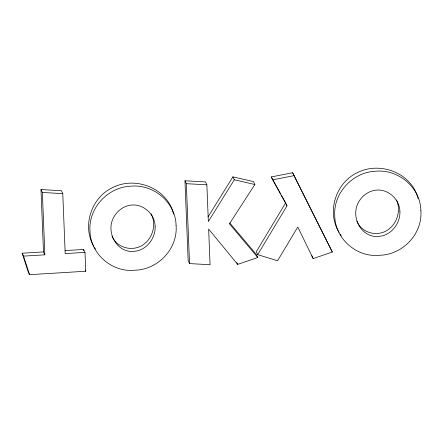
<?xml version="1.0" encoding="UTF-8"?>
<svg xmlns="http://www.w3.org/2000/svg" width="443" height="443" viewBox="0 0 443 443"><rect width="100%" height="100%" fill="white"/><g stroke="black" fill="none" stroke-linecap="round" stroke-linejoin="round"><path stroke-width="0.66" d="M281.272 195.047L285.63 202.894L256.287 251.746L257.66 254.653L277.545 260.783L297.796 227.015L313.179 258.607L332.311 252.023L292.646 172.742L271.21 176.94L287.003 205.807L257.66 254.653M208.049 216.871L232.918 176.857L253.49 181.613L254.863 184.521L229.435 223.837L257.787 257.505L237.686 264.388L208.647 229.075L210.076 264.737L189.532 263.585L188.159 260.678L184.958 180.772L205.502 181.918L206.875 184.825L208.343 221.517L234.297 179.764L232.918 176.857M272.583 179.847L294.019 175.649L332.311 252.023M22.15 253.213L43.48 251.912L44.854 254.819L23.523 256.126L22.15 253.213L28.169 271.764L29.548 274.671L85.748 271.243L84.995 252.372L83.622 249.464L65.176 250.588M84.995 252.372L65.182 253.579L62.784 193.624L61.405 190.717L40.983 189.56L43.48 251.912M184.958 180.772L186.331 183.679L206.875 184.825M40.983 189.56L42.356 192.467L62.784 193.624M234.297 179.764L254.863 184.521M229.834 223.034L256.414 254.598L257.787 257.505M356.803 221.107C361.272 232.298 375.442 236.651 385.809 231.119C396.612 225.398 401.452 211.084 396.54 199.954M112.024 236.053C117.03 248.905 134.683 252.288 144.8 243.539C153.223 236.606 156.385 223.532 151.124 213.847M339.155 232.37C326.264 211.798 335.916 182.223 357.944 172.366C380.714 161.174 411.924 173.307 418.142 198.641M340.18 234.103L341.21 235.831M93.689 246.158C81.805 225.57 91.585 197.013 113.164 187.311C136.184 175.976 167.615 188.552 173.584 214.213M94.376 247.316L95.406 249.044M271.21 176.94L280.602 193.84M292.646 172.742L294.019 175.649M311.806 255.7L313.179 258.607M285.63 202.894L287.003 205.807M236.861 262.644L237.686 264.388M85.2 270.08L85.748 271.243M23.523 256.126L29.548 274.671M186.331 183.679L189.532 263.585M83.622 249.464L83.672 250.81M42.356 192.467L44.854 254.819M176.07 225.304C178.069 248.872 157.697 270.042 134.284 270.219C111.658 272.511 90.073 253.368 89.973 230.559C88.517 207.728 108.258 186.94 130.923 186.176C153.422 183.928 175.644 202.412 176.07 225.304M420.85 210.359C422.849 233.932 402.477 255.096 379.064 255.273C356.438 257.566 334.847 238.423 334.753 215.614C333.297 192.788 353.032 171.995 375.697 171.236C398.196 168.982 420.424 187.472 420.85 210.359M155.133 226.223C155.726 238.478 146.268 250.749 133.653 251.342C117.893 252.914 107.2 234.735 112.157 220.747C116.204 209.29 128.592 201.881 140.387 206.2C148.621 209.306 154.878 217.314 155.133 226.223M399.907 211.278C400.5 223.538 391.042 235.803 378.433 236.396C362.673 237.969 351.98 219.794 356.936 205.801C360.984 194.344 373.371 186.935 385.161 191.26C393.401 194.361 399.652 202.368 399.907 211.278"/></g></svg>
